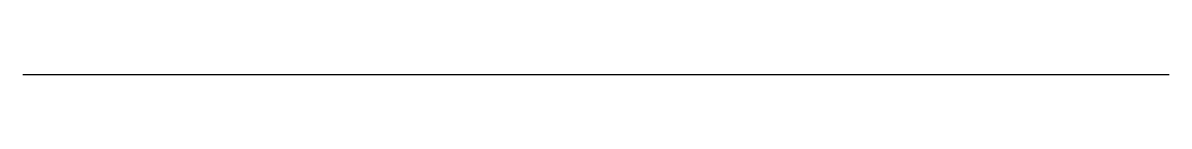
# Model space of a CAD drawing. Header units: millimetres. Extents: x 115 to 130, y 30 to 30.
import ezdxf

# ---------------------------------------------------------------- set-up
doc = ezdxf.new("R2010")
doc.units = ezdxf.units.MM

msp = doc.modelspace()

# ---------------------------------------------------------------- linework, layer by layer
msp.add_open_spline([(115, 30), (115.1, 30), (129.9, 30), (130, 30)], degree=3)

doc.saveas('drawing.dxf')
